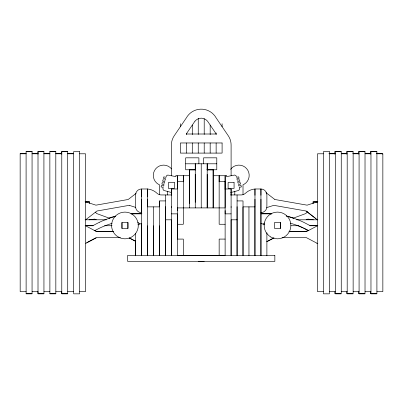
<?xml version="1.0" encoding="UTF-8"?>
<svg xmlns="http://www.w3.org/2000/svg" width="403" height="403" viewBox="0 0 403 403"><rect width="100%" height="100%" fill="white"/><g stroke="black" fill="none" stroke-linecap="round" stroke-linejoin="round"><path stroke-width="0.6" d="M121.968 228.441L121.968 222.471L127.927 222.471L127.927 228.441L121.968 228.441L121.968 222.476M135.574 240.848L135.574 255.784L135.574 233.382M141.544 255.729L141.544 223.68A5.964 5.964 0 0 0 137.912 224.914M141.544 213.897L141.544 188.982L147.518 188.982L147.518 196.558M147.518 188.982L147.518 206.865L159.472 206.88L159.472 200.916L165.411 200.916M147.548 255.764L147.548 225.776M153.508 255.421L153.508 225.776M159.472 225.776L159.472 255.421L159.472 200.916M165.411 206.653L165.411 255.421L165.411 194.946M171.386 206.653L171.386 255.421L171.386 219.811L165.411 219.811M171.386 195.183L171.386 188.982L177.365 188.982L177.365 175.723L175.904 175.441L175.904 176.635L167.794 175.048L166.384 175.859L165.996 177.305L163.794 176.877L163.401 178.317L165.603 178.746L165.215 180.191L163.014 179.763L162.621 181.204L164.822 181.637L164.409 183.174L162.248 182.594L161.86 184.03L164.021 184.614L163.633 186.055L161.472 185.471L161.084 186.911L163.24 187.496L162.852 188.936L163.704 190.412L171.27 192.458M171.386 175.794L171.386 145.025A16.543 16.543 0 0 1 174.242 135.74L186.317 117.938A17.082 17.082 0 0 1 216.174 117.938L228.249 135.74A16.185 16.185 0 0 1 231.1 145.025L231.1 175.794M177.365 210.532L177.365 207.384M183.33 181.894L183.33 175.723L183.33 224.27L177.365 224.27M189.299 207.908L189.299 169.759L189.299 203.45M195.264 207.908L195.264 174.277M195.264 170.071L195.264 163.789L195.264 202.311M207.197 174.277L207.197 207.908L207.197 163.789L207.197 170.071M219.156 181.894L219.156 175.723L219.156 224.27L225.126 224.27M225.126 210.532L225.126 213.857L231.1 213.857M225.126 207.384L225.126 175.723L226.577 175.436L226.577 176.63L234.687 175.038L236.098 175.844L236.49 177.29L238.692 176.857L239.08 178.302L236.878 178.731L237.271 180.176L239.473 179.743L239.866 181.189L237.664 181.617L238.082 183.158L240.238 182.574L240.631 184.01L238.47 184.599L238.863 186.035L241.019 185.451L241.412 186.891L239.251 187.476L239.644 188.916L238.793 190.397L230.652 192.604M231.1 207.384L231.1 188.982L225.126 188.982M237.075 194.946L237.075 255.421L237.075 206.653M248.953 206.88L248.953 255.764M254.968 255.421L254.968 199.203M254.968 195.294L254.968 188.982L260.942 188.982A5.969 5.969 0 0 1 266.887 194.946L266.887 206.674A5.964 5.964 0 0 1 260.917 212.643M260.942 255.421L260.942 199.203M260.942 195.294L260.942 188.982L260.942 255.729M266.887 255.784L266.887 232.758M280.498 228.441L280.498 222.471L274.534 222.471L274.534 228.441L280.498 228.441L280.498 222.476M307.499 211.671L305.842 213.535L292.865 218.3M263.104 224.149L264.423 222.96M136.088 193.375L128.199 199.485L95.944 205.162L85.275 201.727M94.428 230.773L99.415 228.204A87.35 87.35 0 0 1 112.125 223.353M86.716 242.656L96.09 237.715M85.688 243.422L96.715 237.609L120.426 237.614M273.939 237.906L266.781 241.684L273.954 237.906M305.862 231.468L308.078 230.304M317.327 225.851L306.315 231.665L288.84 231.67M99.395 222.26L92.766 225.73L85.406 225.715M306.184 219.736L307.937 219.101L313.479 219.816M266.675 207.626L273.803 205.339L306.058 211.016L315.897 218.648A10.146 10.146 0 0 0 317.645 219.831M129.242 205.334L96.972 211.016L87.134 218.648A10.146 10.146 0 0 1 85.371 219.837M89.023 219.826L94.584 219.111L96.322 219.746M317.624 225.715L310.265 225.73L303.635 222.26A87.365 87.365 0 0 0 286.765 216.285M26.124 151.578L32.064 151.578L32.064 293.842L26.124 293.842L26.094 151.377L32.033 151.377L32.033 152.002M43.947 151.578L38.008 151.578L38.008 293.842L43.947 293.842L43.917 151.377L37.978 151.377L37.978 154.188M49.891 151.578L55.836 151.578M67.719 151.578L61.775 151.578L61.775 293.842L67.719 293.842L67.689 151.377L61.745 151.377L61.745 154.188M26.094 153.583L20.15 153.583L20.18 291.636L26.124 291.636M32.033 153.583L37.978 153.583M43.917 153.583L49.861 153.583M55.805 153.583L61.745 153.583M67.689 153.583L73.628 153.583M328.858 153.588L334.802 153.588M341.336 153.588L346.686 153.588M352.625 153.588L358.569 153.588M365.103 153.588L370.453 153.588M376.397 153.588L382.336 153.588L382.336 154.193M20.18 153.785L26.124 153.785M32.064 153.785L38.008 153.785M43.947 153.785L49.891 153.785M55.836 153.785L61.775 153.785M67.719 153.785L73.658 153.785M79.603 153.785L85.547 153.785L85.547 291.636L79.603 291.636M323.428 153.785L317.483 153.785L317.483 291.636L323.428 291.636M329.372 153.785L335.311 153.785M341.255 153.785L347.195 153.785M353.139 153.785L359.083 153.785M365.022 153.785L370.967 153.785M376.906 153.785L382.85 153.785L382.85 291.636L376.906 291.636M185.672 163.794L216.789 163.794M195.616 169.759L185.672 169.759L185.672 157.825L198.886 157.825L198.886 163.794M206.85 169.759L216.789 169.759L216.789 157.825L203.575 157.825L203.575 163.794M189.299 169.89L195.264 169.89M207.197 169.89L213.167 169.89M189.299 175.723L177.365 175.723L177.365 239.085L183.33 239.085L183.33 255.442M213.167 175.723L225.126 175.723L225.131 189.521M183.33 181.693L177.34 181.693M219.156 181.693L225.126 181.693M171.386 194.946L161.341 194.946A6.418 6.418 0 0 1 156.963 193.223A16.07 16.07 0 0 0 147.493 188.982M230.556 194.946L241.125 194.946A6.418 6.418 0 0 0 245.498 193.223A16.07 16.07 0 0 1 254.968 188.982L254.968 206.865M237.075 200.916L243.014 200.916L243.014 255.421L242.989 206.88L254.913 206.88L254.913 255.764M85.33 201.737L89.506 201.737L89.506 203.525M85.36 201.938L89.537 201.938M317.67 201.938L313.494 201.938L313.494 203.132M177.365 207.908L225.126 207.908M134.531 213.65L141.947 213.655M261.139 213.65L267.94 213.645M141.352 213.847L135.081 213.847A87.365 87.365 0 0 0 131.408 213.973M171.386 213.857L177.365 213.857L177.365 255.442L225.126 255.442L225.126 181.894M261.048 213.847L267.95 213.847A87.365 87.365 0 0 1 271.622 213.973M85.098 219.791L106.432 219.791M237.075 219.811L231.1 219.811L231.1 255.421L231.1 206.653M296.522 219.791L317.886 219.791M85.098 225.73L93.259 225.73M104.553 225.73L112.079 225.73M290.87 225.73L298.411 225.73M309.721 225.73L317.886 225.73M113.243 231.483L96.629 231.483L94.977 230.607M289.263 231.473L305.877 231.468M113.565 231.67L96.7 231.665L85.703 225.851M281.979 237.614L306.33 237.609L317.342 243.422M225.126 239.085L219.156 239.085L219.156 255.442M198.246 261.411L204.205 261.411M32.064 291.636L38.008 291.636M43.947 291.636L49.891 291.636M55.836 291.636L61.775 291.636M67.719 291.636L73.658 291.636M329.372 291.636L335.311 291.636M341.255 291.636L347.195 291.636M353.139 291.636L359.083 291.636M365.022 291.636L370.967 291.636M26.094 293.641L32.033 293.641M43.917 293.641L37.978 293.641L37.978 291.817M49.861 293.641L55.805 293.641M67.689 293.641L61.745 293.641L61.745 291.817M340.742 293.646L334.802 293.646L334.802 291.822M352.625 293.646L346.686 293.646L346.686 291.822M364.514 293.646L358.569 293.646L358.569 291.822M376.397 293.646L370.453 293.646L370.453 291.822M274.816 199.485L307.086 205.162L317.755 201.727L312.98 201.742L312.98 203.53M129.232 205.339L135.766 207.434M109.641 218.31L96.649 213.545L95.405 212.149M303.605 228.002L308.043 230.274M129.554 238.012L135.625 241.206M129.076 237.906L135.7 241.392M308.602 230.773L303.615 228.204A87.35 87.35 0 0 0 290.316 223.176M306.043 211.016L315.887 218.648M265.96 192.614L274.831 199.485M137.73 222.169L139.927 224.149M376.397 152.007L376.397 151.382L370.453 151.382L370.453 154.193M364.514 152.007L364.514 151.382L358.569 151.382L358.569 154.193M352.625 152.007L352.625 151.382L346.686 151.382L346.686 154.193M340.742 152.007L340.742 151.382L334.802 151.382L334.802 154.193M243.014 194.694L243.014 184.735L244.047 184.312A10.287 10.287 0 0 0 246.545 168.514A10.287 10.287 0 0 0 230.576 169.356M234.788 191.344L234.788 194.946M231.1 188.982L231.1 195.183M222.098 123.716L222.098 126.779M216.139 132.945L216.139 134.678M216.139 142.964L216.139 153.095M210.175 125.031L210.175 134.678M210.175 142.964L210.175 153.095M204.21 118.704L204.21 134.481M204.21 142.964L204.21 153.095M201.233 163.789L201.233 207.908M198.251 118.225L198.251 134.481M198.251 142.964L198.251 153.095M192.286 125.031L192.286 134.678M192.286 142.964L192.286 153.095M186.327 133.519L186.327 134.678M186.327 142.964L186.327 153.095M180.363 123.716L180.363 126.779M171.386 188.982L171.386 207.384M167.703 191.344L167.703 194.946M159.472 194.694L159.472 184.735L158.444 184.312A10.287 10.287 0 0 1 155.765 168.721A10.287 10.287 0 0 1 171.582 168.928M153.508 206.88L153.508 255.764M147.518 199.203L147.518 255.421M141.544 196.558L141.544 188.982A5.964 5.964 0 0 0 135.574 194.946L135.574 206.674A5.964 5.964 0 0 0 141.544 212.643M141.544 199.203L141.544 255.421M127.927 222.476L127.927 228.441M99.405 222.28A87.365 87.365 0 0 1 115.666 216.431M260.917 223.68A5.964 5.964 0 0 1 264.549 224.914M109.198 217.947A87.365 87.365 0 0 1 115.711 216.089M130.854 213.776A87.365 87.365 0 0 1 134.526 213.62M297.903 225.564A87.35 87.35 0 0 1 300.2 226.496M300.769 226.743A87.35 87.35 0 0 1 303.031 227.76M267.94 213.615A87.365 87.365 0 0 1 271.612 213.771M286.16 215.937A87.365 87.365 0 0 1 293.273 217.942M316.501 202.13A10.146 10.146 0 0 1 317.912 201.379M317.836 243.704A10.146 10.146 0 0 1 316.894 243.226M213.162 169.759L213.167 207.908L213.162 169.759M194.981 121.127L186.241 134.003L216.245 134.003L207.505 121.127A8.085 8.085 0 0 0 194.981 121.127M234.072 182.453L228.108 182.458L228.113 188.423L234.078 188.418L234.072 182.453M222.098 142.964L180.363 142.964L180.363 153.095L222.098 153.095L222.098 142.964M55.805 151.377L49.861 151.377L49.891 293.842L55.836 293.842L55.805 151.377M79.603 151.578L73.658 151.578L73.658 293.842L79.603 293.842L79.603 151.578M329.372 151.578L323.428 151.578L323.428 293.842L329.372 293.842L329.372 151.578M341.255 151.578L335.311 151.578L335.311 293.842L341.255 293.842L341.255 151.578M353.139 151.578L347.195 151.578L347.195 293.842L353.139 293.842L353.139 151.578M365.022 151.578L359.083 151.578L359.083 293.842L365.022 293.842L365.022 151.578M376.906 151.578L370.967 151.578L370.967 293.842L376.906 293.842L376.906 151.578M174.383 182.463L168.414 182.463L168.414 188.433L174.383 188.433L174.383 182.463M274.851 255.421L127.61 255.421L127.61 261.386L274.851 261.386L274.851 255.421M270.841 237.024A13.354 13.354 0 0 0 290.87 225.458A13.354 13.354 0 0 0 270.841 213.892A13.354 13.354 0 0 0 270.841 237.024M118.27 237.024A13.354 13.354 0 0 0 138.3 225.458A13.354 13.354 0 0 0 118.27 213.892A13.354 13.354 0 0 0 118.27 237.024M86.005 202.14A10.146 10.146 0 0 0 85.078 201.616A10.146 10.146 0 0 1 85.99 202.14"/></g></svg>
